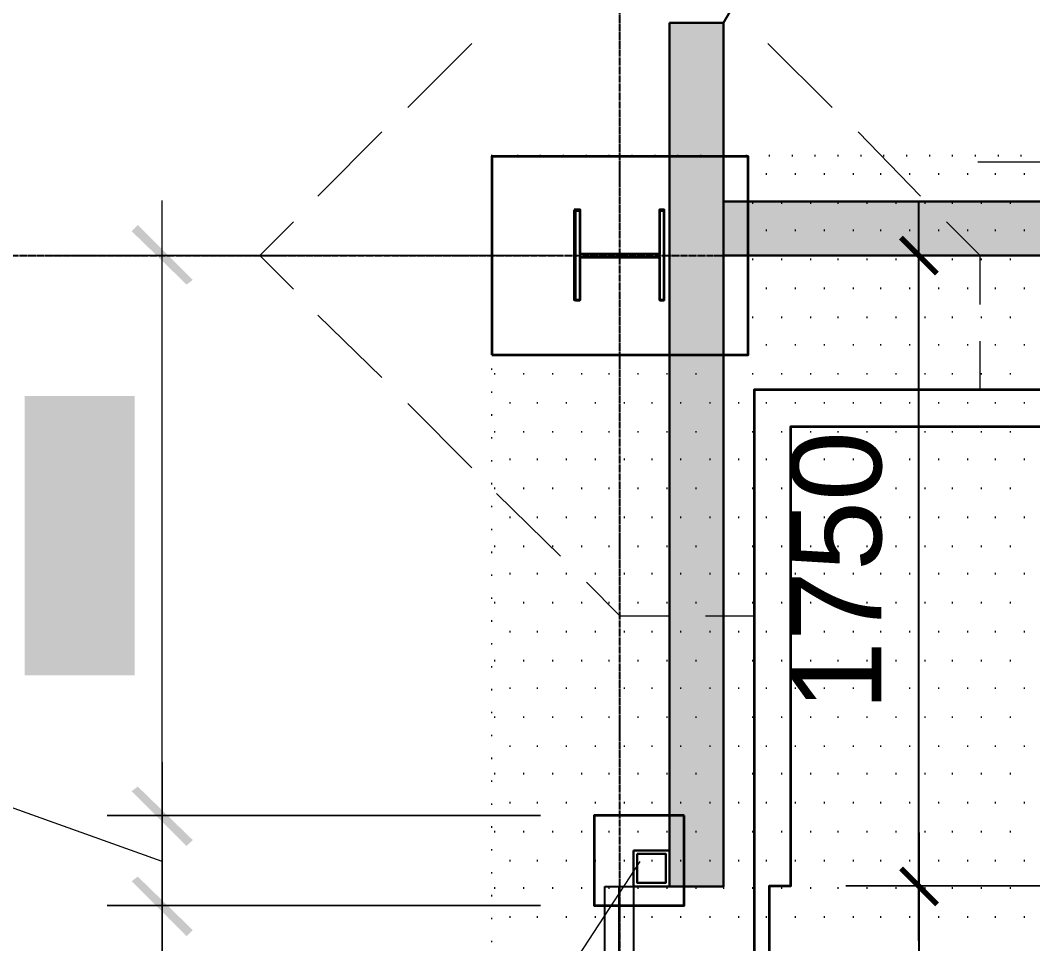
# Model space of a CAD drawing. Header units: millimetres. Extents: x -383313 to -161684, y -117025 to 99224.
# Drawn here: x -332177 to -329369, y -7491 to -4929 of the extents above; entities that cross this region are included whole.
import ezdxf
from ezdxf.enums import TextEntityAlignment as Align

# ---------------------------------------------------------------- set-up
doc = ezdxf.new("R2010")
doc.units = ezdxf.units.MM
doc.header["$MEASUREMENT"] = 0
doc.linetypes.add('PS-GOST2.303 5', pattern=[24, 20, -1.5, 1, -1.5])
doc.layers.get('Defpoints').update_dxf_attribs({"color": 31})
for name, color, linetype in [('001__КОНСТРУКТИВ__Двери', 13, 'Continuous'), ('001__КОНСТРУКТИВ__Колонны', 14, 'Continuous'), ('001__КОНСТРУКТИВ__размеры внутр.', 7, 'Continuous'), ('0expl', 30, 'Continuous'), ('PDF_Geometry', 7, 'Continuous'), ('PDF_Solid Fills', 7, 'Continuous'), ('PS_Оси', 5, 'PS-GOST2.303 5')]:
    doc.layers.add(name, color=color, linetype=linetype)
doc.layers.add('001__КОНСТРУКТИВ__Стены наружные', color=7, linetype='Continuous', lineweight=30)
doc.styles.add('PSTUDIO', font='arial.ttf')
doc.styles.add('TXT0', font='times.ttf')
doc.dimstyles.new('PS_TICK', dxfattribs={"dimscale": 100, "dimtxt": 2.5, "dimasz": 1, "dimexe": 2, "dimexo": 2, "dimgap": 1, "dimtad": 1, "dimdec": 0, "dimzin": 0, "dimdsep": 46, "dimtxsty": 'PSTUDIO', "dimblk": 'ARCHTICK', "dimcen": 2, "dimdle": 1.5, "dimse1": 1, "dimse2": 1, "dimadec": 0, "dimazin": 0, "dimtfac": 1, "dimtdec": 0, "dimtix": 1, "dimtmove": 1, "dimatfit": 3, "dimldrblk": 'ARCHTICK', "dimfxl": 1, "dimtolj": 1, "dimtzin": 0, "dimarcsym": 0})

# ---------------------------------------------------------------- blocks, each defined once
blk = doc.blocks.new('_ArchTick')
at = {"color": 0, "linetype": 'ByBlock', "const_width": 0.15}
blk.add_lwpolyline([(-0.5, -0.5), (0.5, 0.5)], dxfattribs=at)
blk = doc.blocks.new('*D300')
at = {"layer": '001__КОНСТРУКТИВ__размеры внутр.', "color": 0, "lineweight": -2, "ltscale": 100, "transparency": 16777216}
blk.add_line((-336984.8, -2369.4), (-336984.8, -5582.1), dxfattribs=at)
at = {"layer": 'Defpoints', "color": 0, "ltscale": 100, "transparency": 16777216}
for p in [(-336030.8, -2519.4), (-336984.8, -5432.1), (-330226.1, -5432.1)]:
    blk.add_point(p, dxfattribs=at)
at = {"layer": '001__КОНСТРУКТИВ__размеры внутр.', "color": 0, "lineweight": -2, "ltscale": 100, "transparency": 16777216, "xscale": 100, "yscale": 100, "zscale": 100}
for p, rotation in [((-336984.8, -2519.4), 90), ((-336984.8, -5432.1), 270)]:
    blk.add_blockref('_ArchTick', p, dxfattribs=dict(at, rotation=rotation))
at = {"layer": '001__КОНСТРУКТИВ__размеры внутр.', "color": 0, "ltscale": 100, "transparency": 16777216, "insert": (-337212.4, -3143.3), "char_height": 250, "attachment_point": 5, "rotation": 90, "style": 'PSTUDIO'}
blk.add_mtext('\\A1;2910', dxfattribs=at)
blk = doc.blocks.new('*D280')
at = {"layer": '001__КОНСТРУКТИВ__размеры внутр.', "color": 0, "lineweight": -2, "ltscale": 100, "transparency": 16777216}
for p, q in [((-336984.8, -5432.1), (-336984.8, -5332.1)), ((-336984.8, -5432.1), (-336984.8, -5582.1)), ((-336984.8, -5582.1), (-336984.8, -5682.1))]:
    blk.add_line(p, q, dxfattribs=at)
at = {"layer": 'Defpoints', "color": 0, "ltscale": 100, "transparency": 16777216}
for p in [(-330226.1, -5432.1), (-336984.8, -5582.1), (-330226.1, -5582.1)]:
    blk.add_point(p, dxfattribs=at)
at = {"layer": '001__КОНСТРУКТИВ__размеры внутр.', "color": 0, "lineweight": -2, "ltscale": 100, "transparency": 16777216, "xscale": 100, "yscale": 100, "zscale": 100}
for p, rotation in [((-336984.8, -5432.1), 270), ((-336984.8, -5582.1), 90)]:
    blk.add_blockref('_ArchTick', p, dxfattribs=dict(at, rotation=rotation))
at = {"layer": '001__КОНСТРУКТИВ__размеры внутр.', "color": 0, "ltscale": 100, "transparency": 16777216, "insert": (-337212.4, -5507.1), "char_height": 250, "attachment_point": 5, "rotation": 90, "style": 'PSTUDIO'}
blk.add_mtext('\\A1;150', dxfattribs=at)
blk = doc.blocks.new('*D281')
at = {"layer": '001__КОНСТРУКТИВ__размеры внутр.', "color": 0, "lineweight": -2, "ltscale": 100, "transparency": 16777216}
blk.add_line((-336984.8, -5432.1), (-336984.8, -20232.4), dxfattribs=at)
at = {"layer": 'Defpoints', "color": 0, "ltscale": 100, "transparency": 16777216}
for p in [(-330226.1, -5582.1), (-336984.8, -20082.4), (-335014.1, -20082.4)]:
    blk.add_point(p, dxfattribs=at)
at = {"layer": '001__КОНСТРУКТИВ__размеры внутр.', "color": 0, "lineweight": -2, "ltscale": 100, "transparency": 16777216, "xscale": 100, "yscale": 100, "zscale": 100}
for p, rotation in [((-336984.8, -5582.1), 90), ((-336984.8, -20082.4), 270)]:
    blk.add_blockref('_ArchTick', p, dxfattribs=dict(at, rotation=rotation))
at = {"layer": '001__КОНСТРУКТИВ__размеры внутр.', "color": 0, "ltscale": 100, "transparency": 16777216, "insert": (-337212.4, -12832.2), "char_height": 250, "attachment_point": 5, "rotation": 90, "style": 'PSTUDIO'}
blk.add_mtext('\\A1;14500', dxfattribs=at)
blk = doc.blocks.new('*D285')
at = {"layer": '001__КОНСТРУКТИВ__размеры внутр.', "color": 0, "lineweight": -2, "ltscale": 100, "transparency": 16777216}
blk.add_line((-329684.2, -7182.1), (-329684.2, -9982.1), dxfattribs=at)
at = {"layer": 'Defpoints', "color": 0, "ltscale": 100, "transparency": 16777216}
for p in [(-330226.1, -7332.1), (-330226.1, -9832.1), (-329684.2, -9832.1)]:
    blk.add_point(p, dxfattribs=at)
at = {"layer": '001__КОНСТРУКТИВ__размеры внутр.', "color": 0, "lineweight": -2, "ltscale": 100, "transparency": 16777216, "xscale": 100, "yscale": 100, "zscale": 100}
for p, rotation in [((-329684.2, -7332.1), 90), ((-329684.2, -9832.1), 270)]:
    blk.add_blockref('_ArchTick', p, dxfattribs=dict(at, rotation=rotation))
at = {"layer": '001__КОНСТРУКТИВ__размеры внутр.', "color": 0, "ltscale": 100, "transparency": 16777216, "insert": (-329911.8, -8582.1), "char_height": 250, "attachment_point": 5, "rotation": 90, "style": 'PSTUDIO'}
blk.add_mtext('\\A1;2500', dxfattribs=at)
blk = doc.blocks.new('*D301')
at = {"layer": '001__КОНСТРУКТИВ__размеры внутр.', "color": 0, "lineweight": -2, "ltscale": 100, "transparency": 16777216}
blk.add_line((-329684.2, -7482.1), (-329684.2, -5432.1), dxfattribs=at)
at = {"layer": 'Defpoints', "color": 0, "ltscale": 100, "transparency": 16777216}
for p in [(-329684.2, -5582.1), (-329475.5, -5582.1), (-330226.1, -7332.1)]:
    blk.add_point(p, dxfattribs=at)
at = {"layer": '001__КОНСТРУКТИВ__размеры внутр.', "color": 0, "lineweight": -2, "ltscale": 100, "transparency": 16777216, "xscale": 100, "yscale": 100, "zscale": 100}
for p, rotation in [((-329684.2, -5582.1), 90), ((-329684.2, -7332.1), 270)]:
    blk.add_blockref('_ArchTick', p, dxfattribs=dict(at, rotation=rotation))
at = {"layer": '001__КОНСТРУКТИВ__размеры внутр.', "color": 0, "ltscale": 100, "transparency": 16777216, "insert": (-329911.8, -6457.1), "char_height": 250, "attachment_point": 5, "rotation": 90, "style": 'PSTUDIO'}
blk.add_mtext('\\A1;1750', dxfattribs=at)
blk = doc.blocks.new('be301')
at = {"color": 0, "linetype": 'ByBlock', "lineweight": 0}
blk.add_line((-4.79, -7.847), (4.668, -7.847), dxfattribs=at)
blk.add_circle((0, 0), 4, dxfattribs=at)
at = {"color": 0, "linetype": 'ByBlock', "lineweight": 0, "style": 'TXT0', "width": 0.8}
blk.add_attdef('ENOM', text='', height=3, dxfattribs=at).set_placement((0, 0), align=Align.MIDDLE)
at = {"color": 0, "linetype": 'ByBlock', "lineweight": 0, "style": 'TXT0', "width": 0.8, "flags": 1}
blk.add_attdef('ETYP', text='', height=3, dxfattribs=at).set_placement((0, 0), align=Align.MIDDLE)
at = {"color": 0, "linetype": 'ByBlock', "lineweight": 0, "style": 'TXT0', "flags": 1}
for tag, p, width in [('ENAI', (8.158, -1.004), 0.9), ('EPER', (13.86, -4.207), 0.9), ('NOTD', (13.646, -6.774), 0.9), ('WTOP', (13.646, -10.107), 0.9), ('KTG', (-4.212, -12.124), 0.8), ('WBOT', (13.646, -13.441), 0.9), ('ATOP', (13.646, -16.774), 0.9), ('ABOT', (13.646, -20.107), 0.9)]:
    blk.add_attdef(tag, p, '', height=2, dxfattribs=dict(at, width=width))
at = {"color": 0, "linetype": 'ByBlock', "lineweight": 0, "style": 'TXT0', "width": 0.9}
blk.add_attdef('EAREA', text='', height=2, dxfattribs=at).set_placement((0.047, -6.981), align=Align.CENTER)
blk = doc.blocks.new('A$Cf5759c35')
at = {"layer": 'PDF_Solid Fills'}
for points in [[(26326.9, 12259.7), (26326.9, 12132.7), (26453.9, 12111.6), (26458.2, 12141.2), (26453.9, 12141.2), (26449.7, 12145.4), (26445.5, 12153.9), (26441.2, 12158.1), (26441.2, 12158.1), (26437, 12162.4), (26437, 12170.8), (26432.8, 12179.3), (26432.8, 12183.5), (26428.5, 12247), (26428.5, 12247), (26424.3, 12242.8), (26424.3, 12145.4), (26356.6, 12158.1), (26356.6, 12259.7)], [(26428.5, 12247), (26432.8, 12183.5), (26432.8, 12192), (26437, 12200.5), (26437, 12208.9), (26441.2, 12213.2), (26445.5, 12217.4), (26449.7, 12221.6), (26453.9, 12225.9), (26458.2, 12230.1), (26462.4, 12234.3), (26470.9, 12234.3), (26475.1, 12238.6), (26483.6, 12238.6), (26492, 12238.6), (26492, 12238.6), (26496.3, 12238.6), (26504.7, 12238.6), (26513.2, 12234.3), (26517.4, 12234.3), (26525.9, 12230.1), (26530.1, 12225.9), (26534.4, 12221.6), (26534.4, 12221.6), (26542.8, 12217.4), (26542.8, 12208.9), (26547.1, 12204.7), (26551.3, 12200.5), (26551.3, 12192), (26551.3, 12183.5), (26551.3, 12247), (26547.1, 12251.3), (26547.1, 12251.3), (26538.6, 12255.5), (26534.4, 12259.7), (26530.1, 12264), (26521.7, 12264), (26517.4, 12268.2), (26509, 12268.2), (26500.5, 12268.2), (26496.3, 12272.4), (26487.8, 12272.4), (26483.6, 12272.4), (26479.3, 12268.2), (26470.9, 12268.2), (26462.4, 12268.2), (26458.2, 12264), (26449.7, 12264), (26445.5, 12259.7), (26441.2, 12255.5), (26432.8, 12251.3)], [(26504.7, 12137), (26509, 12103.1), (26509, 12107.3), (26525.9, 12107.3), (26530.1, 12111.6), (26538.6, 12111.6), (26542.8, 12115.8), (26547.1, 12120), (26551.3, 12124.3), (26555.5, 12128.5), (26559.8, 12132.7), (26564, 12137), (26568.2, 12145.4), (26572.5, 12149.7), (26572.5, 12158.1), (26572.5, 12162.4), (26576.7, 12170.8), (26576.7, 12179.3), (26576.7, 12183.5), (26576.7, 12187.8), (26576.7, 12192), (26576.7, 12200.5), (26572.5, 12208.9), (26572.5, 12213.2), (26568.2, 12221.6), (26568.2, 12225.9), (26564, 12230.1), (26559.8, 12238.6), (26555.5, 12242.8), (26551.3, 12247), (26551.3, 12183.5), (26551.3, 12183.5), (26551.3, 12179.3), (26551.3, 12170.8), (26547.1, 12166.6), (26542.8, 12158.1), (26538.6, 12153.9), (26534.4, 12149.7), (26530.1, 12145.4), (26525.9, 12145.4), (26517.4, 12141.2), (26513.2, 12137)], [(26407.4, 12192), (26407.4, 12192), (26407.4, 12179.3), (26411.6, 12170.8), (26411.6, 12162.4), (26415.8, 12158.1), (26420.1, 12153.9), (26424.3, 12145.4), (26424.3, 12242.8), (26420.1, 12238.6), (26415.8, 12230.1), (26411.6, 12225.9), (26411.6, 12221.6), (26407.4, 12213.2), (26407.4, 12208.9), (26407.4, 12200.5)], [(26326.9, 12065), (26326.9, 11938), (26453.9, 11916.8), (26458.2, 11946.5), (26453.9, 11946.5), (26449.7, 11950.7), (26445.5, 11959.2), (26441.2, 11963.4), (26441.2, 11963.4), (26437, 11967.6), (26437, 11976.1), (26432.8, 11984.6), (26432.8, 11988.8), (26428.5, 12052.3), (26428.5, 12052.3), (26424.3, 12048.1), (26424.3, 11950.7), (26356.6, 11963.4), (26356.6, 12065)], [(26428.5, 12052.3), (26432.8, 11988.8), (26432.8, 11997.3), (26437, 12005.7), (26437, 12014.2), (26441.2, 12018.4), (26445.5, 12022.7), (26449.7, 12026.9), (26453.9, 12031.1), (26458.2, 12035.4), (26462.4, 12039.6), (26470.9, 12039.6), (26475.1, 12043.8), (26483.6, 12043.8), (26492, 12043.8), (26492, 12043.8), (26496.3, 12043.8), (26504.7, 12043.8), (26513.2, 12039.6), (26517.4, 12039.6), (26525.9, 12035.4), (26530.1, 12031.1), (26534.4, 12026.9), (26534.4, 12026.9), (26542.8, 12022.7), (26542.8, 12014.2), (26547.1, 12010), (26551.3, 12005.7), (26551.3, 11997.3), (26551.3, 11988.8), (26551.3, 12052.3), (26547.1, 12056.5), (26547.1, 12056.5), (26538.6, 12060.8), (26534.4, 12065), (26530.1, 12069.2), (26521.7, 12069.2), (26517.4, 12073.5), (26509, 12073.5), (26500.5, 12073.5), (26496.3, 12077.7), (26487.8, 12077.7), (26483.6, 12077.7), (26479.3, 12073.5), (26470.9, 12073.5), (26462.4, 12073.5), (26458.2, 12069.2), (26449.7, 12069.2), (26445.5, 12065), (26441.2, 12060.8), (26432.8, 12056.5)], [(26504.7, 11942.2), (26509, 11908.4), (26509, 11912.6), (26525.9, 11912.6), (26530.1, 11916.8), (26538.6, 11916.8), (26542.8, 11921.1), (26547.1, 11925.3), (26551.3, 11929.5), (26555.5, 11933.8), (26559.8, 11938), (26564, 11942.2), (26568.2, 11950.7), (26572.5, 11954.9), (26572.5, 11963.4), (26572.5, 11967.6), (26576.7, 11976.1), (26576.7, 11984.6), (26576.7, 11988.8), (26576.7, 11993), (26576.7, 11997.3), (26576.7, 12005.7), (26572.5, 12014.2), (26572.5, 12018.4), (26568.2, 12026.9), (26568.2, 12031.1), (26564, 12035.4), (26559.8, 12043.8), (26555.5, 12048.1), (26551.3, 12052.3), (26551.3, 11988.8), (26551.3, 11988.8), (26551.3, 11984.6), (26551.3, 11976.1), (26547.1, 11971.9), (26542.8, 11963.4), (26538.6, 11959.2), (26534.4, 11954.9), (26530.1, 11950.7), (26525.9, 11950.7), (26517.4, 11946.5), (26513.2, 11942.2)], [(26407.4, 11997.3), (26407.4, 11997.3), (26407.4, 11984.6), (26411.6, 11976.1), (26411.6, 11967.6), (26415.8, 11963.4), (26420.1, 11959.2), (26424.3, 11950.7), (26424.3, 12048.1), (26420.1, 12043.8), (26415.8, 12035.4), (26411.6, 12031.1), (26411.6, 12026.9), (26407.4, 12018.4), (26407.4, 12014.2), (26407.4, 12005.7)], [(26428.5, 11857.6), (26432.8, 11794.1), (26432.8, 11802.5), (26437, 11811), (26437, 11819.5), (26441.2, 11823.7), (26445.5, 11827.9), (26449.7, 11832.2), (26453.9, 11836.4), (26458.2, 11840.6), (26462.4, 11844.9), (26470.9, 11844.9), (26475.1, 11849.1), (26483.6, 11849.1), (26492, 11849.1), (26492, 11849.1), (26496.3, 11849.1), (26504.7, 11849.1), (26513.2, 11844.9), (26517.4, 11844.9), (26525.9, 11840.6), (26530.1, 11836.4), (26534.4, 11832.2), (26534.4, 11832.2), (26542.8, 11827.9), (26542.8, 11819.5), (26547.1, 11815.2), (26551.3, 11811), (26551.3, 11802.5), (26551.3, 11794.1), (26551.3, 11857.6), (26547.1, 11861.8), (26547.1, 11861.8), (26538.6, 11866), (26534.4, 11870.3), (26530.1, 11874.5), (26521.7, 11874.5), (26517.4, 11878.7), (26509, 11878.7), (26500.5, 11878.7), (26496.3, 11883), (26487.8, 11883), (26483.6, 11883), (26479.3, 11878.7), (26470.9, 11878.7), (26462.4, 11878.7), (26458.2, 11874.5), (26449.7, 11874.5), (26445.5, 11870.3), (26441.2, 11866), (26432.8, 11861.8)], [(26326.9, 11870.3), (26326.9, 11743.3), (26453.9, 11722.1), (26458.2, 11751.7), (26453.9, 11751.7), (26449.7, 11756), (26445.5, 11764.4), (26441.2, 11768.7), (26441.2, 11768.7), (26437, 11772.9), (26437, 11781.4), (26432.8, 11789.8), (26432.8, 11794.1), (26428.5, 11857.6), (26428.5, 11857.6), (26424.3, 11853.3), (26424.3, 11756), (26356.6, 11768.7), (26356.6, 11870.3)], [(26407.4, 11802.5), (26407.4, 11802.5), (26407.4, 11789.8), (26411.6, 11781.4), (26411.6, 11772.9), (26415.8, 11768.7), (26420.1, 11764.4), (26424.3, 11756), (26424.3, 11853.3), (26420.1, 11849.1), (26415.8, 11840.6), (26411.6, 11836.4), (26411.6, 11832.2), (26407.4, 11823.7), (26407.4, 11819.5), (26407.4, 11811)], [(26504.7, 11747.5), (26509, 11713.6), (26509, 11717.9), (26525.9, 11717.9), (26530.1, 11722.1), (26538.6, 11722.1), (26542.8, 11726.3), (26547.1, 11730.6), (26551.3, 11734.8), (26555.5, 11739), (26559.8, 11743.3), (26564, 11747.5), (26568.2, 11756), (26572.5, 11760.2), (26572.5, 11768.7), (26572.5, 11772.9), (26576.7, 11781.4), (26576.7, 11789.8), (26576.7, 11794.1), (26576.7, 11798.3), (26576.7, 11802.5), (26576.7, 11811), (26572.5, 11819.5), (26572.5, 11823.7), (26568.2, 11832.2), (26568.2, 11836.4), (26564, 11840.6), (26559.8, 11849.1), (26555.5, 11853.3), (26551.3, 11857.6), (26551.3, 11794.1), (26551.3, 11794.1), (26551.3, 11789.8), (26551.3, 11781.4), (26547.1, 11777.1), (26542.8, 11768.7), (26538.6, 11764.4), (26534.4, 11760.2), (26530.1, 11756), (26525.9, 11756), (26517.4, 11751.7), (26513.2, 11747.5)], [(26322.7, 11637.4), (26322.7, 11616.3), (26322.7, 11616.3), (26326.9, 11612), (26331.2, 11607.8), (26339.6, 11603.6), (26343.9, 11599.3), (26348.1, 11595.1), (26356.6, 11590.9), (26356.6, 11586.6), (26360.8, 11578.2), (26365, 11573.9), (26369.3, 11569.7), (26373.5, 11561.2), (26377.7, 11603.6), (26572.5, 11603.6), (26572.5, 11637.4)], [(26373.5, 11561.2), (26377.7, 11557), (26382, 11552.8), (26386.2, 11544.3), (26415.8, 11544.3), (26411.6, 11544.3), (26411.6, 11552.8), (26407.4, 11557), (26407.4, 11561.2), (26403.1, 11569.7), (26398.9, 11578.2), (26398.9, 11578.2), (26394.7, 11582.4), (26390.4, 11590.9), (26386.2, 11595.1), (26382, 11599.3), (26377.7, 11603.6)]]:
    blk.add_hatch(color=8, dxfattribs=at).paths.add_polyline_path(points)
at = {"layer": 'PDF_Geometry', "color": 8, "lineweight": 13}
for points in [[(27537.7, 13271.5), (27359.9, 13093.7)], [(28536.7, 13093.7), (28358.9, 13271.5)], [(27287.9, 13026), (27110.1, 12848.2)], [(28782.3, 12848.2), (28608.7, 13026)], [(27592.7, 12958.2), (27592.7, 12962.5)], [(27664.7, 12958.2), (27664.7, 12962.5)], [(27728.2, 12958.2), (27728.2, 12962.5)], [(27791.7, 12958.2), (27791.7, 12962.5)], [(27855.2, 12958.2), (27855.2, 12962.5)], [(27918.7, 12958.2), (27918.7, 12962.5)], [(27982.2, 12958.2), (27982.2, 12962.5)], [(28045.7, 12958.2), (28045.7, 12962.5)], [(28109.2, 12958.2), (28109.2, 12962.5)], [(28172.7, 12958.2), (28172.7, 12962.5)], [(28236.2, 12958.2), (28236.2, 12962.5)], [(28299.7, 12958.2), (28299.7, 12962.5)], [(28363.2, 12958.2), (28363.2, 12962.5)], [(28426.7, 12958.2), (28426.7, 12962.5)], [(28490.2, 12958.2), (28490.2, 12962.5)], [(28553.7, 12958.2), (28553.7, 12962.5)], [(28617.2, 12958.2), (28617.2, 12962.5)], [(28680.7, 12958.2), (28680.7, 12962.5)], [(28744.2, 12958.2), (28744.2, 12962.5)], [(28807.7, 12958.2), (28807.7, 12962.5)], [(28871.2, 12958.2), (28871.2, 12962.5)], [(28934.7, 12958.2), (28934.7, 12962.5)], [(28998.2, 12958.2), (28998.2, 12962.5)], [(29061.7, 12958.2), (29061.7, 12962.5)], [(27592.7, 12873.6), (27592.7, 12877.8)], [(26678.3, 10977), (26678.3, 12835.5)], [(27592.7, 12810.1), (27592.7, 12814.3)], [(27042.4, 12776.2), (26949.2, 12683.1), (27042.4, 12589.9)], [(28947.4, 12547.6), (28947.4, 12683.1), (28854.2, 12776.2)], [(27592.7, 12746.6), (27592.7, 12750.8)], [(26373.5, 12683.1), (26623.3, 12683.1)], [(27783.2, 12683.1), (26525.9, 12683.1)], [(26724.9, 12683.1), (26949.2, 12683.1)], [(27592.7, 12683.1), (27592.7, 12687.3)], [(27592.7, 12619.6), (27592.7, 12623.8)], [(27592.7, 12556.1), (27592.7, 12560.3)], [(27110.1, 12518), (27287.9, 12344.4)], [(27592.7, 12492.6), (27592.7, 12496.8)], [(28947.4, 12310.5), (28947.4, 12446)], [(27592.7, 12429.1), (27592.7, 12433.3)], [(27592.7, 12365.6), (27592.7, 12369.8)], [(27592.7, 12302.1), (27592.7, 12306.3)], [(27359.9, 12272.4), (27537.7, 12094.6)], [(27592.7, 12238.6), (27592.7, 12242.8)], [(27592.7, 12175.1), (27592.7, 12179.3)], [(27592.7, 12111.6), (27592.7, 12115.8)], [(27592.7, 12048.1), (27592.7, 12052.3)], [(27605.4, 12022.7), (27783.2, 11849.1)], [(27592.7, 11984.6), (27592.7, 11988.8)], [(26678.3, 11002.4), (26178.8, 11180.2), (26178.8, 11933.8)], [(27592.7, 11921.1), (27592.7, 11925.3)], [(27592.7, 11857.6), (27592.7, 11861.8)], [(27592.7, 11794.1), (27592.7, 11798.3)], [(27855.2, 11777.1), (27948.3, 11684), (28083.8, 11684)], [(27592.7, 11730.6), (27592.7, 11734.8)], [(27592.7, 11667.1), (27592.7, 11671.3)], [(28185.4, 11684), (28320.8, 11684)], [(27592.7, 11603.6), (27592.7, 11607.8)], [(27592.7, 11540.1), (27592.7, 11544.3)], [(27592.7, 11476.6), (27592.7, 11480.8)], [(27592.7, 11413.1), (27592.7, 11417.3)], [(27592.7, 11349.6), (27592.7, 11353.8)], [(26678.3, 11277.6), (26678.3, 10727.3)], [(27592.7, 11286.1), (27592.7, 11290.3)], [(27592.7, 11222.6), (27592.7, 11226.8)], [(27592.7, 11159.1), (27592.7, 11163.3)], [(27592.7, 11095.6), (27592.7, 11099.8)], [(26678.3, 8339.7), (26678.3, 11027.8)], [(27592.7, 11032.1), (27592.7, 11036.3)], [(28003.3, 11002.4), (27605.4, 10392.8), (26805.3, 10392.8)], [(27592.7, 10968.6), (27592.7, 10972.8)], [(27592.7, 10905.1), (27592.7, 10909.3)], [(27592.7, 10841.6), (27592.7, 10845.8)], [(27592.7, 10778.1), (27592.7, 10782.3)]]:
    blk.add_lwpolyline(points, dxfattribs=at)
at = {"layer": 'PDF_Geometry', "color": 8, "lineweight": 35}
for points in [[(27592.7, 12407.9), (28303.9, 12407.9), (28303.9, 12958.2), (27592.7, 12958.2)], [(27821.3, 12810.1), (27821.3, 12560.3), (27838.2, 12560.3), (27838.2, 12678.8), (28058.4, 12678.8), (28058.4, 12560.3), (28071.1, 12560.3), (28071.1, 12810.1), (28058.4, 12810.1), (28058.4, 12687.3), (27838.2, 12687.3), (27838.2, 12810.1)], [(28126.1, 11129.4), (27876.3, 11129.4), (27876.3, 10879.7), (28126.1, 10879.7)]]:
    blk.add_lwpolyline(points, close=True, dxfattribs=at)
at = {"layer": 'PDF_Geometry', "color": 8, "lineweight": 9}
for points in [[(28354.7, 12907.4), (28354.7, 12911.7)], [(28435.1, 12907.4), (28435.1, 12911.7)], [(28515.6, 12907.4), (28515.6, 12911.7)], [(28596, 12907.4), (28596, 12911.7)], [(28672.2, 12907.4), (28672.2, 12911.7)], [(28752.6, 12907.4), (28752.6, 12911.7)], [(28833.1, 12907.4), (28833.1, 12911.7)], [(28913.5, 12907.4), (28913.5, 12911.7)], [(28989.7, 12907.4), (28989.7, 12911.7)], [(29070.1, 12907.4), (29070.1, 12911.7)], [(28316.6, 12827), (28316.6, 12831.2)], [(28397, 12827), (28397, 12831.2)], [(28477.5, 12827), (28477.5, 12831.2)], [(28553.7, 12827), (28553.7, 12831.2)], [(28634.1, 12827), (28634.1, 12831.2)], [(28714.5, 12827), (28714.5, 12831.2)], [(28795, 12827), (28795, 12831.2)], [(28871.2, 12827), (28871.2, 12831.2)], [(28951.6, 12827), (28951.6, 12831.2)], [(29032, 12827), (29032, 12831.2)], [(28354.7, 12750.8), (28354.7, 12755)], [(28435.1, 12750.8), (28435.1, 12755)], [(28515.6, 12750.8), (28515.6, 12755)], [(28596, 12750.8), (28596, 12755)], [(28672.2, 12750.8), (28672.2, 12755)], [(28752.6, 12750.8), (28752.6, 12755)], [(28833.1, 12750.8), (28833.1, 12755)], [(28913.5, 12750.8), (28913.5, 12755)], [(28989.7, 12750.8), (28989.7, 12755)], [(29070.1, 12750.8), (29070.1, 12755)], [(28316.6, 12670.4), (28316.6, 12674.6)], [(28397, 12670.4), (28397, 12674.6)], [(28477.5, 12670.4), (28477.5, 12674.6)], [(28553.7, 12670.4), (28553.7, 12674.6)], [(28634.1, 12670.4), (28634.1, 12674.6)], [(28714.5, 12670.4), (28714.5, 12674.6)], [(28795, 12670.4), (28795, 12674.6)], [(28871.2, 12670.4), (28871.2, 12674.6)], [(28951.6, 12670.4), (28951.6, 12674.6)], [(29032, 12670.4), (29032, 12674.6)], [(28354.7, 12589.9), (28354.7, 12594.2)], [(28435.1, 12589.9), (28435.1, 12594.2)], [(28515.6, 12589.9), (28515.6, 12594.2)], [(28596, 12589.9), (28596, 12594.2)], [(28672.2, 12589.9), (28672.2, 12594.2)], [(28752.6, 12589.9), (28752.6, 12594.2)], [(28833.1, 12589.9), (28833.1, 12594.2)], [(28913.5, 12589.9), (28913.5, 12594.2)], [(28989.7, 12589.9), (28989.7, 12594.2)], [(29070.1, 12589.9), (29070.1, 12594.2)], [(28316.6, 12509.5), (28316.6, 12513.7)], [(28397, 12509.5), (28397, 12513.7)], [(28477.5, 12509.5), (28477.5, 12513.7)], [(28553.7, 12509.5), (28553.7, 12513.7)], [(28634.1, 12509.5), (28634.1, 12513.7)], [(28714.5, 12509.5), (28714.5, 12513.7)], [(28795, 12509.5), (28795, 12513.7)], [(28871.2, 12509.5), (28871.2, 12513.7)], [(28951.6, 12509.5), (28951.6, 12513.7)], [(29032, 12509.5), (29032, 12513.7)], [(28354.7, 12433.3), (28354.7, 12437.5)], [(28435.1, 12433.3), (28435.1, 12437.5)], [(28515.6, 12433.3), (28515.6, 12437.5)], [(28596, 12433.3), (28596, 12437.5)], [(28672.2, 12433.3), (28672.2, 12437.5)], [(28752.6, 12433.3), (28752.6, 12437.5)], [(28833.1, 12433.3), (28833.1, 12437.5)], [(28913.5, 12433.3), (28913.5, 12437.5)], [(28989.7, 12433.3), (28989.7, 12437.5)], [(29070.1, 12433.3), (29070.1, 12437.5)], [(27601.2, 12352.9), (27601.2, 12357.1)], [(27681.6, 12352.9), (27681.6, 12357.1)], [(27762, 12352.9), (27762, 12357.1)], [(27842.5, 12352.9), (27842.5, 12357.1)], [(27918.7, 12352.9), (27918.7, 12357.1)], [(27999.1, 12352.9), (27999.1, 12357.1)], [(28079.5, 12352.9), (28079.5, 12357.1)], [(28160, 12352.9), (28160, 12357.1)], [(28236.2, 12352.9), (28236.2, 12357.1)], [(28316.6, 12352.9), (28316.6, 12357.1)], [(28397, 12352.9), (28397, 12357.1)], [(28477.5, 12352.9), (28477.5, 12357.1)], [(28553.7, 12352.9), (28553.7, 12357.1)], [(28634.1, 12352.9), (28634.1, 12357.1)], [(28714.5, 12352.9), (28714.5, 12357.1)], [(28795, 12352.9), (28795, 12357.1)], [(28871.2, 12352.9), (28871.2, 12357.1)], [(28951.6, 12352.9), (28951.6, 12357.1)], [(29032, 12352.9), (29032, 12357.1)], [(27643.5, 12272.4), (27643.5, 12276.7)], [(27719.7, 12272.4), (27719.7, 12276.7)], [(27800.1, 12272.4), (27800.1, 12276.7)], [(27880.6, 12272.4), (27880.6, 12276.7)], [(27961, 12272.4), (27961, 12276.7)], [(28037.2, 12272.4), (28037.2, 12276.7)], [(28117.6, 12272.4), (28117.6, 12276.7)], [(28198.1, 12272.4), (28198.1, 12276.7)], [(28278.5, 12272.4), (28278.5, 12276.7)], [(28354.7, 12272.4), (28354.7, 12276.7)], [(28435.1, 12272.4), (28435.1, 12276.7)], [(28515.6, 12272.4), (28515.6, 12276.7)], [(28596, 12272.4), (28596, 12276.7)], [(28672.2, 12272.4), (28672.2, 12276.7)], [(28752.6, 12272.4), (28752.6, 12276.7)], [(28833.1, 12272.4), (28833.1, 12276.7)], [(28913.5, 12272.4), (28913.5, 12276.7)], [(28989.7, 12272.4), (28989.7, 12276.7)], [(29070.1, 12272.4), (29070.1, 12276.7)], [(27601.2, 12192), (27601.2, 12196.2)], [(27681.6, 12192), (27681.6, 12196.2)], [(27762, 12192), (27762, 12196.2)], [(27842.5, 12192), (27842.5, 12196.2)], [(27918.7, 12192), (27918.7, 12196.2)], [(27999.1, 12192), (27999.1, 12196.2)], [(28079.5, 12192), (28079.5, 12196.2)], [(28160, 12192), (28160, 12196.2)], [(28236.2, 12192), (28236.2, 12196.2)], [(28316.6, 12192), (28316.6, 12196.2)], [(28397, 12192), (28397, 12196.2)], [(28477.5, 12192), (28477.5, 12196.2)], [(28553.7, 12192), (28553.7, 12196.2)], [(28634.1, 12192), (28634.1, 12196.2)], [(28714.5, 12192), (28714.5, 12196.2)], [(28795, 12192), (28795, 12196.2)], [(28871.2, 12192), (28871.2, 12196.2)], [(28951.6, 12192), (28951.6, 12196.2)], [(29032, 12192), (29032, 12196.2)], [(27643.5, 12115.8), (27643.5, 12120)], [(27719.7, 12115.8), (27719.7, 12120)], [(27800.1, 12115.8), (27800.1, 12120)], [(27880.6, 12115.8), (27880.6, 12120)], [(27961, 12115.8), (27961, 12120)], [(28037.2, 12115.8), (28037.2, 12120)], [(28117.6, 12115.8), (28117.6, 12120)], [(28198.1, 12115.8), (28198.1, 12120)], [(28278.5, 12115.8), (28278.5, 12120)], [(28354.7, 12115.8), (28354.7, 12120)], [(28435.1, 12115.8), (28435.1, 12120)], [(28515.6, 12115.8), (28515.6, 12120)], [(28596, 12115.8), (28596, 12120)], [(28672.2, 12115.8), (28672.2, 12120)], [(28752.6, 12115.8), (28752.6, 12120)], [(28833.1, 12115.8), (28833.1, 12120)], [(28913.5, 12115.8), (28913.5, 12120)], [(28989.7, 12115.8), (28989.7, 12120)], [(29070.1, 12115.8), (29070.1, 12120)], [(27601.2, 12035.4), (27601.2, 12039.6)], [(27681.6, 12035.4), (27681.6, 12039.6)], [(27762, 12035.4), (27762, 12039.6)], [(27842.5, 12035.4), (27842.5, 12039.6)], [(27918.7, 12035.4), (27918.7, 12039.6)], [(27999.1, 12035.4), (27999.1, 12039.6)], [(28079.5, 12035.4), (28079.5, 12039.6)], [(28160, 12035.4), (28160, 12039.6)], [(28236.2, 12035.4), (28236.2, 12039.6)], [(28316.6, 12035.4), (28316.6, 12039.6)], [(28397, 12035.4), (28397, 12039.6)], [(28477.5, 12035.4), (28477.5, 12039.6)], [(28553.7, 12035.4), (28553.7, 12039.6)], [(28634.1, 12035.4), (28634.1, 12039.6)], [(28714.5, 12035.4), (28714.5, 12039.6)], [(28795, 12035.4), (28795, 12039.6)], [(28871.2, 12035.4), (28871.2, 12039.6)], [(28951.6, 12035.4), (28951.6, 12039.6)], [(29032, 12035.4), (29032, 12039.6)], [(27643.5, 11954.9), (27643.5, 11959.2)], [(27719.7, 11954.9), (27719.7, 11959.2)], [(27800.1, 11954.9), (27800.1, 11959.2)], [(27880.6, 11954.9), (27880.6, 11959.2)], [(27961, 11954.9), (27961, 11959.2)], [(28037.2, 11954.9), (28037.2, 11959.2)], [(28117.6, 11954.9), (28117.6, 11959.2)], [(28198.1, 11954.9), (28198.1, 11959.2)], [(28278.5, 11954.9), (28278.5, 11959.2)], [(28354.7, 11954.9), (28354.7, 11959.2)], [(28435.1, 11954.9), (28435.1, 11959.2)], [(28515.6, 11954.9), (28515.6, 11959.2)], [(28596, 11954.9), (28596, 11959.2)], [(28672.2, 11954.9), (28672.2, 11959.2)], [(28752.6, 11954.9), (28752.6, 11959.2)], [(28833.1, 11954.9), (28833.1, 11959.2)], [(28913.5, 11954.9), (28913.5, 11959.2)], [(28989.7, 11954.9), (28989.7, 11959.2)], [(29070.1, 11954.9), (29070.1, 11959.2)], [(27601.2, 11874.5), (27601.2, 11878.7)], [(27681.6, 11874.5), (27681.6, 11878.7)], [(27762, 11874.5), (27762, 11878.7)], [(27842.5, 11874.5), (27842.5, 11878.7)], [(27918.7, 11874.5), (27918.7, 11878.7)], [(27999.1, 11874.5), (27999.1, 11878.7)], [(28079.5, 11874.5), (28079.5, 11878.7)], [(28160, 11874.5), (28160, 11878.7)], [(28236.2, 11874.5), (28236.2, 11878.7)], [(28316.6, 11874.5), (28316.6, 11878.7)], [(28397, 11874.5), (28397, 11878.7)], [(28477.5, 11874.5), (28477.5, 11878.7)], [(28553.7, 11874.5), (28553.7, 11878.7)], [(28634.1, 11874.5), (28634.1, 11878.7)], [(28714.5, 11874.5), (28714.5, 11878.7)], [(28795, 11874.5), (28795, 11878.7)], [(28871.2, 11874.5), (28871.2, 11878.7)], [(28951.6, 11874.5), (28951.6, 11878.7)], [(29032, 11874.5), (29032, 11878.7)], [(27643.5, 11798.3), (27643.5, 11802.5)], [(27719.7, 11798.3), (27719.7, 11802.5)], [(27800.1, 11798.3), (27800.1, 11802.5)], [(27880.6, 11798.3), (27880.6, 11802.5)], [(27961, 11798.3), (27961, 11802.5)], [(28037.2, 11798.3), (28037.2, 11802.5)], [(28117.6, 11798.3), (28117.6, 11802.5)], [(28198.1, 11798.3), (28198.1, 11802.5)], [(28278.5, 11798.3), (28278.5, 11802.5)], [(28354.7, 11798.3), (28354.7, 11802.5)], [(28435.1, 11798.3), (28435.1, 11802.5)], [(28515.6, 11798.3), (28515.6, 11802.5)], [(28596, 11798.3), (28596, 11802.5)], [(28672.2, 11798.3), (28672.2, 11802.5)], [(28752.6, 11798.3), (28752.6, 11802.5)], [(28833.1, 11798.3), (28833.1, 11802.5)], [(28913.5, 11798.3), (28913.5, 11802.5)], [(28989.7, 11798.3), (28989.7, 11802.5)], [(29070.1, 11798.3), (29070.1, 11802.5)], [(27601.2, 11717.9), (27601.2, 11722.1)], [(27681.6, 11717.9), (27681.6, 11722.1)], [(27762, 11717.9), (27762, 11722.1)], [(27842.5, 11717.9), (27842.5, 11722.1)], [(27918.7, 11717.9), (27918.7, 11722.1)], [(27999.1, 11717.9), (27999.1, 11722.1)], [(28079.5, 11717.9), (28079.5, 11722.1)], [(28160, 11717.9), (28160, 11722.1)], [(28236.2, 11717.9), (28236.2, 11722.1)], [(28316.6, 11717.9), (28316.6, 11722.1)], [(28397, 11717.9), (28397, 11722.1)], [(28477.5, 11717.9), (28477.5, 11722.1)], [(28553.7, 11717.9), (28553.7, 11722.1)], [(28634.1, 11717.9), (28634.1, 11722.1)], [(28714.5, 11717.9), (28714.5, 11722.1)], [(28795, 11717.9), (28795, 11722.1)], [(28871.2, 11717.9), (28871.2, 11722.1)], [(28951.6, 11717.9), (28951.6, 11722.1)], [(29032, 11717.9), (29032, 11722.1)], [(27643.5, 11637.4), (27643.5, 11641.7)], [(27719.7, 11637.4), (27719.7, 11641.7)], [(27800.1, 11637.4), (27800.1, 11641.7)], [(27880.6, 11637.4), (27880.6, 11641.7)], [(27961, 11637.4), (27961, 11641.7)], [(28037.2, 11637.4), (28037.2, 11641.7)], [(28117.6, 11637.4), (28117.6, 11641.7)], [(28198.1, 11637.4), (28198.1, 11641.7)], [(28278.5, 11637.4), (28278.5, 11641.7)], [(28354.7, 11637.4), (28354.7, 11641.7)], [(28435.1, 11637.4), (28435.1, 11641.7)], [(28515.6, 11637.4), (28515.6, 11641.7)], [(28596, 11637.4), (28596, 11641.7)], [(28672.2, 11637.4), (28672.2, 11641.7)], [(28752.6, 11637.4), (28752.6, 11641.7)], [(28833.1, 11637.4), (28833.1, 11641.7)], [(28913.5, 11637.4), (28913.5, 11641.7)], [(28989.7, 11637.4), (28989.7, 11641.7)], [(29070.1, 11637.4), (29070.1, 11641.7)], [(27601.2, 11557), (27601.2, 11561.2)], [(27681.6, 11557), (27681.6, 11561.2)], [(27762, 11557), (27762, 11561.2)], [(27842.5, 11557), (27842.5, 11561.2)], [(27918.7, 11557), (27918.7, 11561.2)], [(27999.1, 11557), (27999.1, 11561.2)], [(28079.5, 11557), (28079.5, 11561.2)], [(28160, 11557), (28160, 11561.2)], [(28236.2, 11557), (28236.2, 11561.2)], [(28316.6, 11557), (28316.6, 11561.2)], [(28397, 11557), (28397, 11561.2)], [(28477.5, 11557), (28477.5, 11561.2)], [(28553.7, 11557), (28553.7, 11561.2)], [(28634.1, 11557), (28634.1, 11561.2)], [(28714.5, 11557), (28714.5, 11561.2)], [(28795, 11557), (28795, 11561.2)], [(28871.2, 11557), (28871.2, 11561.2)], [(28951.6, 11557), (28951.6, 11561.2)], [(29032, 11557), (29032, 11561.2)], [(27643.5, 11480.8), (27643.5, 11485)], [(27719.7, 11480.8), (27719.7, 11485)], [(27800.1, 11480.8), (27800.1, 11485)], [(27880.6, 11480.8), (27880.6, 11485)], [(27961, 11480.8), (27961, 11485)], [(28037.2, 11480.8), (28037.2, 11485)], [(28117.6, 11480.8), (28117.6, 11485)], [(28198.1, 11480.8), (28198.1, 11485)], [(28278.5, 11480.8), (28278.5, 11485)], [(28354.7, 11480.8), (28354.7, 11485)], [(28435.1, 11480.8), (28435.1, 11485)], [(28515.6, 11480.8), (28515.6, 11485)], [(28596, 11480.8), (28596, 11485)], [(28672.2, 11480.8), (28672.2, 11485)], [(28752.6, 11480.8), (28752.6, 11485)], [(28833.1, 11480.8), (28833.1, 11485)], [(28913.5, 11480.8), (28913.5, 11485)], [(28989.7, 11480.8), (28989.7, 11485)], [(29070.1, 11480.8), (29070.1, 11485)], [(27601.2, 11400.4), (27601.2, 11404.6)], [(27681.6, 11400.4), (27681.6, 11404.6)], [(27762, 11400.4), (27762, 11404.6)], [(27842.5, 11400.4), (27842.5, 11404.6)], [(27918.7, 11400.4), (27918.7, 11404.6)], [(27999.1, 11400.4), (27999.1, 11404.6)], [(28079.5, 11400.4), (28079.5, 11404.6)], [(28160, 11400.4), (28160, 11404.6)], [(28236.2, 11400.4), (28236.2, 11404.6)], [(28316.6, 11400.4), (28316.6, 11404.6)], [(28397, 11400.4), (28397, 11404.6)], [(28477.5, 11400.4), (28477.5, 11404.6)], [(28553.7, 11400.4), (28553.7, 11404.6)], [(28634.1, 11400.4), (28634.1, 11404.6)], [(28714.5, 11400.4), (28714.5, 11404.6)], [(28795, 11400.4), (28795, 11404.6)], [(28871.2, 11400.4), (28871.2, 11404.6)], [(28951.6, 11400.4), (28951.6, 11404.6)], [(29032, 11400.4), (29032, 11404.6)], [(27643.5, 11319.9), (27643.5, 11324.2)], [(27719.7, 11319.9), (27719.7, 11324.2)], [(27800.1, 11319.9), (27800.1, 11324.2)], [(27880.6, 11319.9), (27880.6, 11324.2)], [(27961, 11319.9), (27961, 11324.2)], [(28037.2, 11319.9), (28037.2, 11324.2)], [(28117.6, 11319.9), (28117.6, 11324.2)], [(28198.1, 11319.9), (28198.1, 11324.2)], [(28278.5, 11319.9), (28278.5, 11324.2)], [(28354.7, 11319.9), (28354.7, 11324.2)], [(28435.1, 11319.9), (28435.1, 11324.2)], [(28515.6, 11319.9), (28515.6, 11324.2)], [(28596, 11319.9), (28596, 11324.2)], [(28672.2, 11319.9), (28672.2, 11324.2)], [(28752.6, 11319.9), (28752.6, 11324.2)], [(28833.1, 11319.9), (28833.1, 11324.2)], [(28913.5, 11319.9), (28913.5, 11324.2)], [(28989.7, 11319.9), (28989.7, 11324.2)], [(29070.1, 11319.9), (29070.1, 11324.2)], [(27601.2, 11243.7), (27601.2, 11248)], [(27681.6, 11243.7), (27681.6, 11248)], [(27762, 11243.7), (27762, 11248)], [(27842.5, 11243.7), (27842.5, 11248)], [(27918.7, 11243.7), (27918.7, 11248)], [(27999.1, 11243.7), (27999.1, 11248)], [(28079.5, 11243.7), (28079.5, 11248)], [(28160, 11243.7), (28160, 11248)], [(28236.2, 11243.7), (28236.2, 11248)], [(28316.6, 11243.7), (28316.6, 11248)], [(28397, 11243.7), (28397, 11248)], [(28477.5, 11243.7), (28477.5, 11248)], [(28553.7, 11243.7), (28553.7, 11248)], [(28634.1, 11243.7), (28634.1, 11248)], [(28714.5, 11243.7), (28714.5, 11248)], [(28795, 11243.7), (28795, 11248)], [(28871.2, 11243.7), (28871.2, 11248)], [(28951.6, 11243.7), (28951.6, 11248)], [(29032, 11243.7), (29032, 11248)], [(27643.5, 11163.3), (27643.5, 11167.5)], [(27719.7, 11163.3), (27719.7, 11167.5)], [(27800.1, 11163.3), (27800.1, 11167.5)], [(27880.6, 11163.3), (27880.6, 11167.5)], [(27961, 11163.3), (27961, 11167.5)], [(28037.2, 11163.3), (28037.2, 11167.5)], [(28117.6, 11163.3), (28117.6, 11167.5)], [(28198.1, 11163.3), (28198.1, 11167.5)], [(28278.5, 11163.3), (28278.5, 11167.5)], [(28354.7, 11163.3), (28354.7, 11167.5)], [(28435.1, 11163.3), (28435.1, 11167.5)], [(28515.6, 11163.3), (28515.6, 11167.5)], [(28596, 11163.3), (28596, 11167.5)], [(28672.2, 11163.3), (28672.2, 11167.5)], [(28752.6, 11163.3), (28752.6, 11167.5)], [(28833.1, 11163.3), (28833.1, 11167.5)], [(28913.5, 11163.3), (28913.5, 11167.5)], [(28989.7, 11163.3), (28989.7, 11167.5)], [(29070.1, 11163.3), (29070.1, 11167.5)], [(27601.2, 11082.9), (27601.2, 11087.1)], [(27681.6, 11082.9), (27681.6, 11087.1)], [(27762, 11082.9), (27762, 11087.1)], [(27842.5, 11082.9), (27842.5, 11087.1)], [(27918.7, 11082.9), (27918.7, 11087.1)], [(27999.1, 11082.9), (27999.1, 11087.1)], [(28079.5, 11082.9), (28079.5, 11087.1)], [(28160, 11082.9), (28160, 11087.1)], [(28236.2, 11082.9), (28236.2, 11087.1)], [(28316.6, 11082.9), (28316.6, 11087.1)], [(28397, 11082.9), (28397, 11087.1)], [(28477.5, 11082.9), (28477.5, 11087.1)], [(28553.7, 11082.9), (28553.7, 11087.1)], [(28634.1, 11082.9), (28634.1, 11087.1)], [(28714.5, 11082.9), (28714.5, 11087.1)], [(28795, 11082.9), (28795, 11087.1)], [(28871.2, 11082.9), (28871.2, 11087.1)], [(28951.6, 11082.9), (28951.6, 11087.1)], [(29032, 11082.9), (29032, 11087.1)], [(27643.5, 11002.4), (27643.5, 11006.7)], [(27719.7, 11002.4), (27719.7, 11006.7)], [(27800.1, 11002.4), (27800.1, 11006.7)], [(27880.6, 11002.4), (27880.6, 11006.7)], [(27961, 11002.4), (27961, 11006.7)], [(28037.2, 11002.4), (28037.2, 11006.7)], [(28117.6, 11002.4), (28117.6, 11006.7)], [(28198.1, 11002.4), (28198.1, 11006.7)], [(28278.5, 11002.4), (28278.5, 11006.7)], [(28354.7, 11002.4), (28354.7, 11006.7)], [(28435.1, 11002.4), (28435.1, 11006.7)], [(28515.6, 11002.4), (28515.6, 11006.7)], [(28596, 11002.4), (28596, 11006.7)], [(28672.2, 11002.4), (28672.2, 11006.7)], [(28752.6, 11002.4), (28752.6, 11006.7)], [(28833.1, 11002.4), (28833.1, 11006.7)], [(28913.5, 11002.4), (28913.5, 11006.7)], [(28989.7, 11002.4), (28989.7, 11006.7)], [(29070.1, 11002.4), (29070.1, 11006.7)], [(27601.2, 10926.2), (27601.2, 10930.5)], [(27681.6, 10926.2), (27681.6, 10930.5)], [(27762, 10926.2), (27762, 10930.5)], [(27842.5, 10926.2), (27842.5, 10930.5)], [(27918.7, 10926.2), (27918.7, 10930.5)], [(27999.1, 10926.2), (27999.1, 10930.5)], [(28079.5, 10926.2), (28079.5, 10930.5)], [(28160, 10926.2), (28160, 10930.5)], [(28236.2, 10926.2), (28236.2, 10930.5)], [(28316.6, 10926.2), (28316.6, 10930.5)], [(28397, 10926.2), (28397, 10930.5)], [(28477.5, 10926.2), (28477.5, 10930.5)], [(28553.7, 10926.2), (28553.7, 10930.5)], [(28634.1, 10926.2), (28634.1, 10930.5)], [(28714.5, 10926.2), (28714.5, 10930.5)], [(28795, 10926.2), (28795, 10930.5)], [(28871.2, 10926.2), (28871.2, 10930.5)], [(28951.6, 10926.2), (28951.6, 10930.5)], [(29032, 10926.2), (29032, 10930.5)], [(27643.5, 10845.8), (27643.5, 10850)], [(27719.7, 10845.8), (27719.7, 10850)], [(27800.1, 10845.8), (27800.1, 10850)], [(27880.6, 10845.8), (27880.6, 10850)], [(27961, 10845.8), (27961, 10850)], [(28037.2, 10845.8), (28037.2, 10850)], [(28117.6, 10845.8), (28117.6, 10850)], [(28198.1, 10845.8), (28198.1, 10850)], [(28278.5, 10845.8), (28278.5, 10850)], [(28354.7, 10845.8), (28354.7, 10850)], [(28435.1, 10845.8), (28435.1, 10850)], [(28515.6, 10845.8), (28515.6, 10850)], [(28596, 10845.8), (28596, 10850)], [(28672.2, 10845.8), (28672.2, 10850)], [(28752.6, 10845.8), (28752.6, 10850)], [(28833.1, 10845.8), (28833.1, 10850)], [(28913.5, 10845.8), (28913.5, 10850)], [(28989.7, 10845.8), (28989.7, 10850)], [(29070.1, 10845.8), (29070.1, 10850)]]:
    blk.add_lwpolyline(points, dxfattribs=at)
at = {"layer": 'PDF_Geometry', "color": 8, "lineweight": 35}
blk.add_lwpolyline([(38379.2, 12310.5), (28320.8, 12310.5), (28320.8, -7277.1), (28422.4, -7277.1), (28422.4, -3564.5), (28363.2, -3564.5), (28363.2, -1066.8), (28422.4, -1066.8), (28422.4, 2434.2), (28363.2, 2434.2), (28363.2, 4931.8), (28422.4, 4931.8), (28422.4, 8432.8), (28363.2, 8432.8), (28363.2, 10934.7), (28422.4, 10934.7), (28422.4, 12208.9), (38379.2, 12208.9)], dxfattribs=at)
at = {"layer": 'PDF_Geometry', "color": 8, "lineweight": 13}
for points in [[(26525.9, 11129.4), (27728.2, 11129.4)], [(30073.4, 10934.7), (28574.8, 10934.7)], [(26525.9, 10879.7), (27728.2, 10879.7)]]:
    blk.add_lwpolyline(points, close=True, dxfattribs=at)
at = {"layer": 'PDF_Solid Fills', "color": 8, "lineweight": 13}
for points in [[(26763, 12615.3), (26593.6, 12750.8), (26610.6, 12767.7)], [(26746, 12602.6), (26763, 12615.3), (26593.6, 12750.8)], [(26297.3, 11518.9), (26602.1, 11518.9), (26297.3, 12293.6)], [(26602.1, 11518.9), (26297.3, 12293.6), (26602.1, 12293.6)], [(26763, 11061.7), (26593.6, 11197.2), (26610.6, 11209.9)], [(26610.6, 11209.9), (26593.6, 11197.2), (26763, 11061.7)], [(26746, 11044.8), (26763, 11061.7), (26593.6, 11197.2)], [(26593.6, 11197.2), (26763, 11061.7), (26746, 11044.8)], [(26763, 10811.9), (26593.6, 10947.4), (26610.6, 10960.1)], [(26610.6, 10960.1), (26593.6, 10947.4), (26763, 10811.9)], [(26746, 10795), (26763, 10811.9), (26593.6, 10947.4)], [(26593.6, 10947.4), (26763, 10811.9), (26746, 10795)]]:
    blk.add_solid(points, dxfattribs=at)

msp = doc.modelspace()

# ---------------------------------------------------------------- hatches: boundary and pattern name
at = {"lineweight": 30, "ltscale": 100}
h = msp.add_hatch(color=252, dxfattribs=at)
h.dxf.hatch_style = 1
h.paths.add_polyline_path([(-330226.05882, -5582.0977), (-330226.05882, -4936.70862), (-330376.05882, -4936.70862), (-330376.05882, -7332.0977), (-330226.05882, -7332.0977)])
h = msp.add_hatch(color=252, dxfattribs=at)
h.dxf.hatch_style = 1
h.paths.add_polyline_path([(-327789.55882, -4936.70862), (-327939.55882, -4936.70862), (-327939.55882, -5432.0977), (-330226.05882, -5432.0977), (-330226.05882, -5582.0977), (-327789.55882, -5582.0977)])

# ---------------------------------------------------------------- linework, layer by layer
msp.add_line((-330226.05882, -5582.0977), (-327789.55882, -5582.0977), dxfattribs=at)
msp.add_lwpolyline([(-330226.05882, -5432.0977), (-327939.55882, -5432.0977), (-327939.55882, -4936.70862)], dxfattribs=at)
at = {"layer": '001__КОНСТРУКТИВ__Двери', "ltscale": 100}
for p, q in [((-330226.05882, -4936.70862), (-329726.05882, -4070.68321)), ((-330516.05882, -9832.0977), (-330516.05882, -7332.0977))]:
    msp.add_line(p, q, dxfattribs=at)
msp.add_lwpolyline([(-330556.05882, -7332.0977), (-330476.05882, -7332.0977), (-330476.05882, -9832.0977), (-330556.05882, -9832.0977)], close=True, dxfattribs=at)
at = {"layer": '001__КОНСТРУКТИВ__Колонны', "linetype": 'Continuous', "lineweight": 30}
for p, q in [((-330637.05882, -5706.5977), (-330637.05882, -5457.5977)), ((-330637.05882, -5457.5977), (-330624.95882, -5457.5977)), ((-330624.95882, -5457.5977), (-330624.95882, -5578.0977)), ((-330403.15882, -5578.0977), (-330403.15882, -5457.5977)), ((-330403.15882, -5457.5977), (-330391.05882, -5457.5977)), ((-330391.05882, -5457.5977), (-330391.05882, -5706.5977)), ((-330624.95882, -5578.0977), (-330403.15882, -5578.0977)), ((-330403.15882, -5586.0977), (-330624.95882, -5586.0977)), ((-330624.95882, -5586.0977), (-330624.95882, -5706.5977)), ((-330403.15882, -5706.5977), (-330403.15882, -5586.0977)), ((-330624.95882, -5706.5977), (-330637.05882, -5706.5977)), ((-330391.05882, -5706.5977), (-330403.15882, -5706.5977))]:
    msp.add_line(p, q, dxfattribs=at)
for points in [[(-330476.05882, -7232.0977), (-330376.05882, -7232.0977), (-330376.05882, -7332.0977), (-330476.05882, -7332.0977)], [(-330466.05882, -7242.0977), (-330386.05882, -7242.0977), (-330386.05882, -7322.0977), (-330466.05882, -7322.0977)]]:
    msp.add_lwpolyline(points, close=True, dxfattribs=at)
at = {"layer": '001__КОНСТРУКТИВ__Стены наружные', "color": 7, "linetype": 'Continuous'}
msp.add_line((-330376.05882, -4936.70862), (-330376.05882, -7332.0977), dxfattribs=at)
at = {"layer": '001__КОНСТРУКТИВ__Стены наружные', "color": 7, "linetype": 'Continuous', "flags": 128}
msp.add_lwpolyline([(-330376.05882, -7332.0977), (-330226.05882, -7332.0977), (-330226.05882, -4936.70862), (-330376.05882, -4936.70862)], dxfattribs=at)
at = {"layer": 'PS_Оси'}
for points in [[(-330514.05882, -24012.91133), (-330514.05882, -23582.0977), (-330514.05882, -17582.0977), (-330514.05882, -11582.0977), (-330514.05882, -5582.0977), (-330514.05882, -582.3977), (-330514.05882, 2825.4576)], [(-356346.98515, -5582.0977), (-355014.05882, -5582.0977), (-350514.05882, -5582.0977), (-345514.05882, -5582.0977), (-340514.05882, -5582.0977), (-335514.05882, -5582.0977), (-330514.05882, -5582.0977), (-325514.05882, -5582.0977), (-320514.05882, -5582.0977), (-316483.98892, -5582.0977)]]:
    msp.add_lwpolyline(points, dxfattribs=at)

# ---------------------------------------------------------------- block references
at = {"ltscale": 100}
msp.add_blockref('A$Cf5759c35', (-358461.97282, -18264.93104), dxfattribs=at)
at = {"layer": '0expl', "ltscale": 100, "xscale": 100, "yscale": 100, "zscale": 100}
msp.add_blockref('be301', (-329042.21922, -4537.15665), dxfattribs=at).add_auto_attribs({'ENOM': '7', 'EAREA': '6.44'})

# ---------------------------------------------------------------- dimensions: what is measured, and where the dimension line sits
at = {"layer": '001__КОНСТРУКТИВ__размеры внутр.', "ltscale": 100}
dim = msp.add_linear_dim(base=(-336984.76537, -5432.0977), p1=(-336030.80754, -2519.3977), p2=(-330226.05882, -5432.0977), angle=90, text='2910', dimstyle='PS_TICK', dxfattribs=at)
dim.commit()
dim.dimension.update_dxf_attribs({"geometry": '*D300', "text_midpoint": (-336984.76537, -3143.314), "dimtype": 160})
for base, p1, p2, picture, middle in [((-336984.76537, -5582.0977), (-330226.05882, -5432.0977), (-330226.05882, -5582.0977), '*D280', (-337212.40862, -5507.0977)), ((-336984.76537, -20082.3977), (-330226.05882, -5582.0977), (-335014.05882, -20082.3977), '*D281', (-337212.40862, -12832.2477)), ((-329684.20109, -5582.0977), (-330226.05882, -7332.0977), (-329475.50491, -5582.0977), '*D301', (-329911.84434, -6457.0977)), ((-329684.20109, -9832.0977), (-330226.05882, -7332.0977), (-330226.05882, -9832.0977), '*D285', (-329911.84434, -8582.0977))]:
    dim = msp.add_linear_dim(base=base, p1=p1, p2=p2, angle=90, dimstyle='PS_TICK', dxfattribs=at)
    dim.commit()
    dim.dimension.update_dxf_attribs({"geometry": picture, "text_midpoint": middle})

doc.saveas('drawing.dxf')
